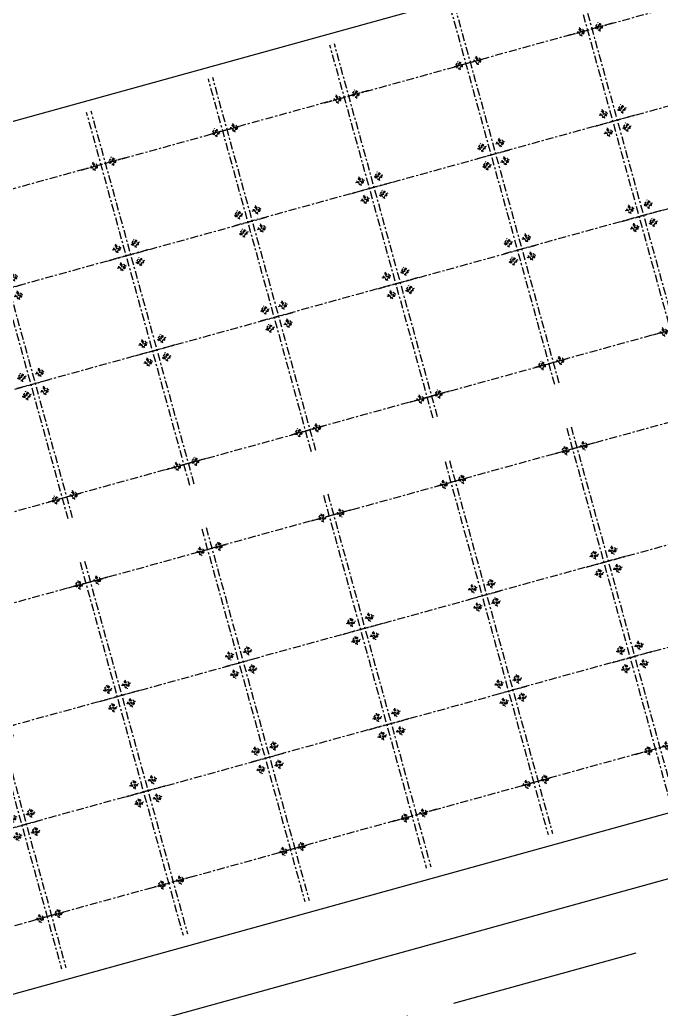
# Model space of a CAD drawing. Header units: metres. Extents: x 568006 to 1139366, y 2064802 to 4131555.
# Drawn here: x 569920.22 to 569950.71, y 2065068.4 to 2065115.45 of the extents above; entities that cross this region are included whole.
import ezdxf
from ezdxf.enums import TextEntityAlignment as Align
from ezdxf.xclip import XClip

# ---------------------------------------------------------------- set-up
doc = ezdxf.new("R2010")
doc.units = ezdxf.units.M
doc.header["$XCLIPFRAME"] = 0
for name, pattern in [('ACAD_ISO10W100', [18.5, 12, -3, 0.5, -3]), ('CENTER2', [1.125, 0.75, -0.125, 0.125, -0.125]), ('HIDDEN', [0.375, 0.25, -0.125])]:
    doc.linetypes.add(name, pattern=pattern)
doc.layers.get('0').update_dxf_attribs({"linetype": 'CONTINUOUS'})
doc.layers.add('-WALL', color=4, linetype='CONTINUOUS', lineweight=35)
doc.layers.add('hung-demlonha', color=7, linetype='CONTINUOUS', lineweight=15)
for name, color, linetype in [('01.AXIS', 160, 'CENTER2'), ('CDC.01.AXIS', 160, 'CENTER2'), ('datOlienke', 42, 'CONTINUOUS'), ('ghi_chu', 7, 'CONTINUOUS'), ('LogDg', 7, 'CONTINUOUS'), ('TimDg', 222, 'CONTINUOUS'), ('ViaHeS', 32, 'CONTINUOUS')]:
    doc.layers.add(name, color=color, linetype=linetype)
doc.styles.add('QH1', font='arialbd.ttf', dxfattribs={"width": 0.8})

# ---------------------------------------------------------------- blocks, each defined once
blk = doc.blocks.new('A$C758D662A')
at = {"linetype": 'HIDDEN', "ltscale": 500}
for radius in [300, 200]:
    blk.add_circle((0, 0), radius, dxfattribs=at)
at = {"layer": 'CDC.01.AXIS', "ltscale": 200}
for p, q in [((437, 0), (-437, 0)), ((0, 437), (0, -437))]:
    blk.add_line(p, q, dxfattribs=at)
blk = doc.blocks.new('MAU M1SH')
at = {"layer": '01.AXIS', "ltscale": 500}
for p, q in [((-370, 15724), (-370, -2671)), ((5410, 15724), (5410, -2671)), ((-1468, 14700), (6323, 14700)), ((-1468, 9100), (6323, 9100)), ((-1468, 4400), (6323, 4400)), ((-1575, -100), (6216, -100))]:
    blk.add_line(p, q, dxfattribs=at)
at = {"xscale": 0.5, "yscale": 0.5, "zscale": 0.5}
for p in [(-30, 14700), (5070, 14700), (-30, 9550), (5070, 9550), (-30, 8650), (5070, 8650), (-30, 4850), (5070, 4850), (-30, 3950), (5070, 3950), (-30, -100), (5070, -100)]:
    blk.add_blockref('A$C758D662A', p, dxfattribs=at)
blk = doc.blocks.new('tmbc_khub')
at = {"layer": 'datOlienke'}
blk.add_lwpolyline([(-175.406, 455.189), (-181.926, 458.558), (-281.941, 430.899), (-285.395, 424.756), (-277.202, 395.895), (-271.017, 392.418), (-168.281, 420.831), (-165.162, 426.865)], close=True, dxfattribs=at)
at = {"layer": 'LogDg'}
blk.add_lwpolyline([(-291.432, 424.053), (-282.97, 394.244, 0.412228), (-273.142, 388.718), (-167.868, 417.832, 0.43702), (-162.478, 428.264), (-173.735, 459.389, 0.391769), (-183.391, 464.379), (-284.478, 436.422, 0.416202)], format="xyb", close=True, dxfattribs=at)
at = {"layer": 'TimDg', "linetype": 'ACAD_ISO10W100', "ltscale": 0.75}
blk.add_lwpolyline([(-285.764, 382.115), (-155.614, 418.108)], dxfattribs=at)
for points in [[(-377.535, 134.416), (-34.22, 249.631, 0.050829), (-28.678, 252.141), (203.834, 387.416)], [(507.546, 381.621), (291.324, 260.971), (120.566, 161.757, -0.050684), (-63.655, 78.367), (-512.602, -72.298), (-676.954, -124.133)]]:
    blk.add_lwpolyline(points, format="xyb", dxfattribs=at)
at = {"layer": 'ViaHeS'}
blk.add_lwpolyline([(-175.406, 455.189), (-181.926, 458.558), (-281.941, 430.899), (-285.395, 424.756), (-277.202, 395.895), (-271.017, 392.418), (-168.281, 420.831), (-165.162, 426.865)], close=True, dxfattribs=at)
at = {"layer": '-WALL'}
for p, xscale, yscale, zscale, rotation in [((-198.566, 450.637), -0.0009999999999999994, 0.001, 0.001, 195.4433136852297), ((-199.492, 450.381), 0.001, 0.001, 0.001, 195.4478546939249), ((-210.133, 447.44), -0.001, 0.001, 0.001, 195.4482670709982), ((-211.062, 447.184), 0.001000000000000001, 0.001000000000000001, 0.001000000000000001, 195.4590239273867), ((-221.699, 444.241), -0.001, 0.001, 0.001, 195.4482670709982), ((-222.627, 443.984), 0.001000000000000001, 0.001000000000000001, 0.001000000000000001, 195.4590239273867), ((-233.261, 441.043), -0.001, 0.001, 0.001, 195.4482670709982), ((-195.405, 416.651), 0.001, 0.001, 0.001, 15.43952358083301), ((-196.334, 416.395), -0.001, 0.001, 0.001, 15.42876672444445), ((-206.973, 413.46), 0.001, 0.001, 0.001, 15.43952358083301), ((-207.902, 413.203), -0.001, 0.001, 0.001, 15.42876672444445), ((-218.537, 410.268), 0.001, 0.001, 0.001, 15.43952358083301), ((-219.466, 410.012), -0.001, 0.001, 0.001, 15.42876672444445), ((-230.105, 407.076), 0.001, 0.001, 0.001, 15.43952358083301)]:
    blk.add_blockref('MAU M1SH', p, dxfattribs=dict(at, xscale=xscale, yscale=yscale, zscale=zscale, rotation=rotation))
at = {"layer": 'hung-demlonha', "color": 7, "ltscale": 5, "style": 'QH1', "width": 0.65}
for tag, p in [('BT04', (-109.598, 191.643)), ('BT06', (-305.798, 171.199)), ('BT05', (-282.572, 137.244))]:
    blk.add_attdef(tag, text='', height=3.96, rotation=0, dxfattribs=at).set_placement(p, align=Align.CENTER)

msp = doc.modelspace()

# ---------------------------------------------------------------- block references
at = {"layer": 'ghi_chu'}
ref = msp.add_blockref('tmbc_khub', (569566.549, 2064812.011), dxfattribs=at)
XClip(ref).set_block_clipping_path([(-245.2612135945, 174.796498704), (-53.3045809087, 337.2658173321)])
ref = msp.add_blockref('tmbc_khub', (570146.383, 2064664.385), dxfattribs=at)
XClip(ref).set_block_clipping_path([(-286.8505220501, 326.7771365601), (-94.8938893643, 477.8301980081)])

# ---------------------------------------------------------------- next in the draw order: block references
ref = msp.add_blockref('tmbc_khub', (569785.007, 2064761.833), dxfattribs=at)
XClip(ref).set_block_clipping_path([(-196.9317021817, 224.973894045), (-4.975069496, 387.4432126731)])

doc.saveas('drawing.dxf')
